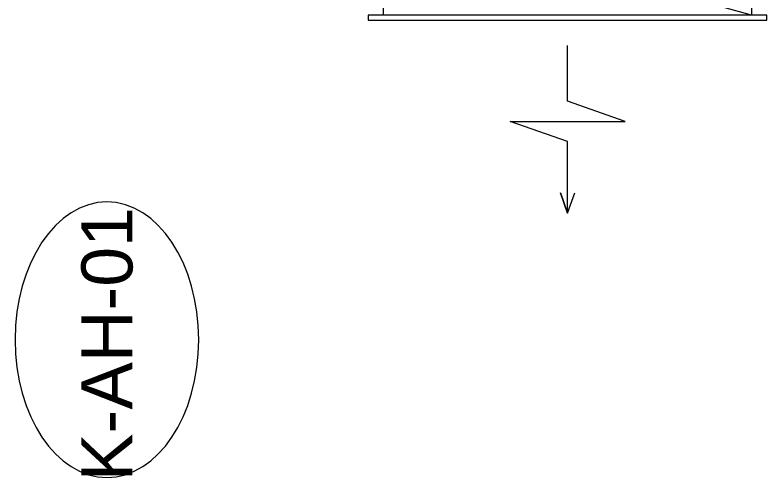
# Model space of a CAD drawing. Extents: x -1281 to 23780, y 0 to 7214.
# Drawn here: x 10079.4 to 10226.5, y 2274.6 to 2363 of the extents above; entities that cross this region are included whole.
import ezdxf
from ezdxf.enums import TextEntityAlignment as Align

# ---------------------------------------------------------------- set-up
doc = ezdxf.new("R2010")
doc.units = 0
doc.header["$LTSCALE"] = 25
doc.header["$MEASUREMENT"] = 0
doc.layers.get('0').update_dxf_attribs({"color": 9, "lineweight": 9})
doc.layers.add('22', color=8, linetype='Continuous', lineweight=9)
doc.layers.add('32-ekipman', color=9, linetype='Continuous', lineweight=9)
doc.styles.add('Arial', font='arial.ttf', dxfattribs={"height": 2.5})

# ---------------------------------------------------------------- blocks, each defined once
blk = doc.blocks.new('0_doorno')
blk.add_lwpolyline([(4.5, 0), (12.5, 0)])
blk.add_ellipse((-0.891, 0), major_axis=(-5.391, 0), ratio=0.666667)
at = {"style": 'Arial'}
blk.add_attdef('YUKSEKLIK', text='', height=2, dxfattribs=at).set_placement((5, 12.3), align=Align.TOP_LEFT)
blk.add_attdef('KAPINO', text='', height=2, dxfattribs=at).set_placement((0, 0), align=Align.MIDDLE)
blk.add_attdef('GENISLIK', text='', height=2, dxfattribs=at).set_placement((5, -3.789), align=Align.BOTTOM_LEFT)
blk = doc.blocks.new('p-krt-yangindolabi_vw')
at = {"linetype": 'Continuous'}
blk.add_lwpolyline([(-37.41, 54.8), (-36, 58.78), (-36, 44.76), (-47.25, 40.82), (-24.75, 40.82), (-36, 36.88), (-36, 25.98)], dxfattribs=at)
for points in [[(-36, 58.78), (-37.41, 54.8)], [(-36, 58.78), (-34.59, 54.8)]]:
    blk.add_lwpolyline(points)
for points in [[(-72, 20), (-75, 20), (-75, 21), (3, 21), (3, 20)], [(-72, 0), (0, 0), (0, 20), (-72, 20)], [(0, 20), (-72, 0), (0, 0)]]:
    blk.add_lwpolyline(points, close=True)

msp = doc.modelspace()

# ---------------------------------------------------------------- block references
at = {"layer": '22'}
ref = msp.add_blockref('0_doorno', (10097.41, 2295.04), dxfattribs=dict(at, xscale=-5, yscale=5, zscale=5, rotation=90))
ref.add_attrib('KAPINO', 'K-AH-01', dxfattribs={"layer": '0', "height": 10, "rotation": 90, "style": 'Arial'}).set_placement((10097.41, 2298.62), align=Align.MIDDLE)
ref.add_attrib('GENISLIK', '90', dxfattribs={"layer": '0', "height": 10, "rotation": 90, "style": 'Arial'}).set_placement((10097.41, 2245.88), align=Align.BOTTOM_LEFT)
ref.add_attrib('YUKSEKLIK', '220', dxfattribs={"layer": '0', "height": 10, "rotation": 90, "style": 'Arial'}).set_placement((10099.91, 2246.99), align=Align.TOP_LEFT)
at = {"layer": '32-ekipman', "xscale": -1, "rotation": 180}
msp.add_blockref('p-krt-yangindolabi_vw', (10223.5, 2383), dxfattribs=at)

doc.saveas('drawing.dxf')
